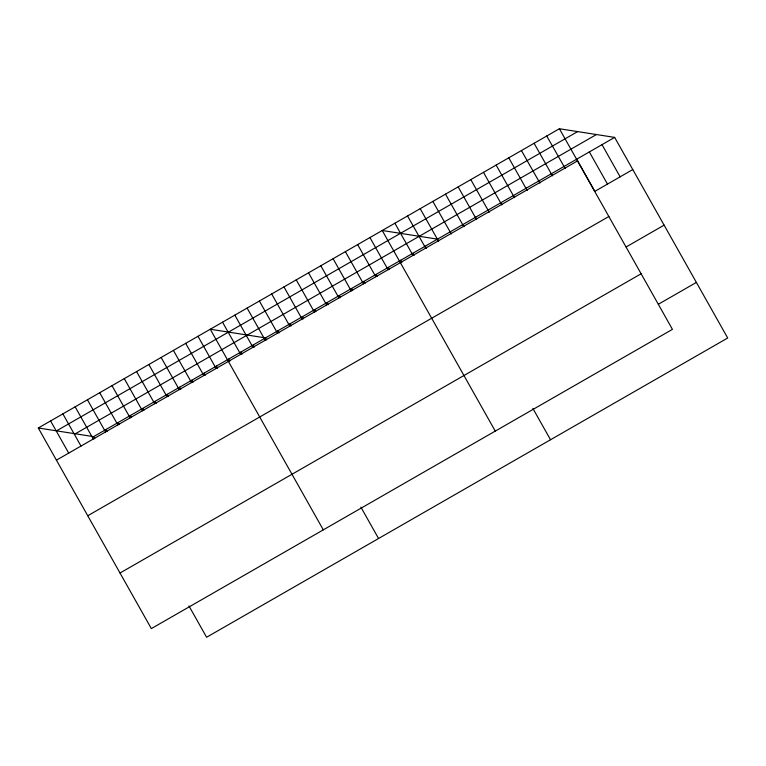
<?xml version="1.0" encoding="UTF-8"?>
<svg xmlns="http://www.w3.org/2000/svg" width="766" height="766" viewBox="0 0 766 766"><rect width="100%" height="100%" fill="white"/><g stroke="black" fill="none" stroke-linecap="round" stroke-linejoin="round"><path stroke-width="1.15" d="M559.4 128.745L672.443 329.361L151.342 628.608L38.3 427.993L559.4 128.745L614.658 137.392L727.7 338.007L206.6 637.255L188.943 605.925M56.531 430.846L577.641 131.599M75.327 433.786L596.427 134.538M38.3 427.993L93.557 436.639L614.658 137.392M56.425 460.165L577.526 160.917M632.783 169.564L594.818 191.366L576.693 159.194M87.745 515.748L608.846 216.5M626.138 246.949L664.112 225.147M120.023 573.016L641.123 273.778M658.415 304.226L696.38 282.424M602.009 144.659L620.134 176.831M589.351 151.927L607.476 184.099M546.742 136.013L565.212 168.539M551.386 173.729L552.554 175.807M534.093 143.28L552.219 175.452M521.435 150.548L539.896 183.074M526.07 188.264L527.238 190.341M508.777 157.815L526.903 189.987M513.421 195.531L514.589 197.609M496.129 165.083L514.254 197.255M500.763 202.799L501.931 204.876M483.47 172.35L501.596 204.522M488.105 210.066L489.273 212.144M470.812 179.617L488.938 211.789M475.456 217.333L476.624 219.411M458.164 186.885L476.289 219.057M462.798 224.601L463.966 226.679M445.506 194.152L463.631 226.324M432.847 201.42L451.308 233.946M438.659 241.213L437.482 239.136L382.224 230.489L495.267 431.105M532.868 408.422L550.524 439.751M420.189 208.687L438.324 240.859M425.207 246.192L426.375 248.27M407.541 215.955L425.666 248.127M412.922 253.24L414.09 255.317M394.883 223.222L413.008 255.394M400.637 260.296L401.805 262.374M388.352 267.353L389.521 269.431M369.94 237.546L388.075 269.718M376.068 274.41L377.236 276.478M357.665 244.603L375.79 276.765M363.783 281.457L364.961 283.535M345.38 251.65L363.505 283.822M351.508 288.514L352.676 290.592M333.095 258.707L351.221 290.879M339.223 295.571L340.391 297.639M320.81 265.764L338.936 297.926M326.938 302.618L328.107 304.696M308.526 272.811L326.651 304.983M314.654 309.675L315.822 311.752M296.241 279.868L314.376 312.04M302.369 316.731L303.537 318.8M283.966 286.924L302.091 319.087M290.084 323.779L291.262 325.856M271.681 293.972L289.807 326.144M277.809 330.835L278.977 332.913M259.396 301.028L277.522 333.2M266.692 339.96L265.524 337.892L210.267 329.246L323.3 529.852M360.91 507.169L378.557 538.498M247.112 308.085L265.237 340.248M253.24 344.939L254.408 347.017M234.827 315.132L252.952 347.304M240.955 351.996L242.123 354.074M222.542 322.189L240.677 354.361M228.67 359.053L229.838 361.121M216.385 366.1L217.563 368.178M197.982 336.293L216.108 368.465M204.11 373.157L205.278 375.235M185.698 343.35L203.823 375.522M191.826 380.214L192.994 382.282M173.413 350.407L191.538 382.569M179.541 387.261L180.709 389.339M161.128 357.454L179.254 389.626M167.256 394.318L168.424 396.395M148.843 364.511L166.978 396.683M154.971 401.374L156.14 403.443M136.568 371.567L154.694 403.73M142.687 408.422L143.864 410.499M124.284 378.615L142.409 410.787M130.411 415.478L131.58 417.556M111.999 385.671L130.124 417.843M118.127 422.535L119.295 424.603M99.714 392.728L117.84 424.891M105.842 429.582L107.01 431.66M87.429 399.775L105.555 431.947M93.557 436.639L94.725 438.717M75.145 406.832L93.28 439.004M62.869 413.889L80.995 446.051M50.585 420.936L68.71 453.108"/></g></svg>
